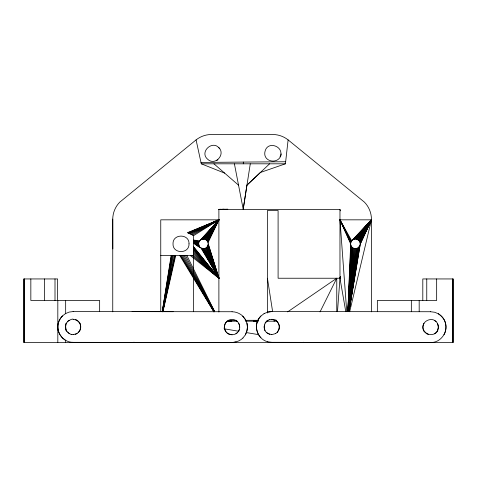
<?xml version="1.0" encoding="UTF-8"?>
<svg xmlns="http://www.w3.org/2000/svg" width="477" height="477" viewBox="0 0 477 477"><rect width="100%" height="100%" fill="white"/><g stroke="black" fill="none" stroke-linecap="round" stroke-linejoin="round"><path stroke-width="0.72" d="M200.251 247.438L193.632 243.079C196.935 245.905 205.498 252.643 208.067 245.041C209.021 241.726 205.915 238.774 202.695 238.78M347.852 311.517L350.708 243.02L351.704 240.819L371.44 219.831L339.97 219.831L346.725 311.559M360.081 245.041L348.997 311.66L360.081 245.041C361.441 240.724 355.538 237.027 352.264 240.229M350.911 245.434L347.882 311.523L351.245 246.174L350.279 243.234M347.989 311.511L351.704 246.847L351.245 246.174M348.067 311.588L352.264 247.438L351.704 246.847M337.489 311.553L339.97 278.234L339.97 209.433L218.889 209.433L218.889 312M348.156 311.553L352.92 247.921L352.264 247.438M112.751 311.833L112.751 219.104C112.793 212.802 115.356 206.624 119.781 202.135L196.077 139.892C200.376 136.476 205.754 134.562 211.245 134.49L272.939 134.49C278.431 134.562 283.815 136.476 288.114 139.892L364.41 202.135C368.834 206.624 371.392 212.802 371.44 219.104L371.44 311.833M198.515 244.665L198.897 242.233L199.69 240.819L218.889 219.831L160.755 219.831L160.755 311.564M348.252 311.6L353.648 248.29L352.92 247.921M348.365 311.535L354.429 248.529L353.648 248.29M348.472 311.553L355.234 248.63L357.601 248.118L359.813 245.81M234.404 163.808L243.204 209.23L246.907 185.177L260.4 172.471L285.425 163.808L288.114 139.892M348.568 311.642L356.045 248.595M348.669 311.618L356.844 248.422M73.172 342.307C63.632 342.641 55.451 332.451 58.337 322.929C59.029 320.52 60.531 318.028 62.326 316.042C59.5 318.898 57.705 323.072 57.812 326.912M65.438 326.942L66.47 323.096L67.758 321.486M79.778 330.799L80.816 326.96L79.85 323.09L80.619 324.944L80.613 328.927L78.556 332.391M224.607 329.112C222.974 328.587 227.112 318.588 224.673 325.111C223.349 326.566 226.527 333.924 224.673 329.088M239.43 329.13C237.331 334.288 240.253 328.051 239.698 327.139C239.633 325.034 238.78 322.983 237.546 321.677C233.754 318.153 228.095 318.892 225.353 323.281L226.575 321.689M242.9 338.02L245.411 334.812L246.859 331.127L247.48 327.127L246.937 323.144L245.333 319.459L242.894 316.269L245.333 319.459M245.345 334.836C247.432 331.3 247.796 326.954 246.961 323.144M260.943 316.042C252.303 323.865 257.061 339.397 267.806 341.776M256.954 322.929C255.589 328.182 257.025 333.936 260.889 337.788M266.333 332.356L265.051 330.788L264.025 326.942L265.146 323.078L267.967 320.264L266.309 321.504M264.312 328.927L264.377 324.926M279.224 328.927L277.149 332.397L278.371 330.805L279.492 326.936L278.443 323.09L275.652 320.276L273.798 319.501L269.755 319.518M423.999 323.281C417.673 336.315 440.998 339.415 438.047 325.147C435.262 314.271 418.49 320.866 423.987 330.966M437.308 330.984L438.405 327.121M443.998 334.812C446.663 330.173 446.615 324.205 444.039 319.435C442.489 317.098 440.802 315.267 438.393 313.8C440.426 315.225 442.567 317.139 443.95 319.459C450.014 329.667 441.75 342.939 430.6 342.51M348.77 311.582L357.601 248.118M358.293 247.694L348.848 311.624L358.901 247.158M243.204 209.23L250.282 163.808M162.258 311.672L171.165 255.517M348.961 311.66L359.414 246.52M162.299 311.672L171.452 255.517M162.371 311.672L171.941 255.517M162.466 311.672L172.626 255.517M162.597 311.672L173.503 255.517M162.746 311.672L174.54 255.517M162.806 311.779L175.113 255.517M162.89 311.779L175.715 255.517M349.665 311.761L371.44 219.831L352.92 239.746M345.789 311.714L339.97 278.234L340.417 276.839M339.97 278.234L340.435 276.839L339.97 278.234L278.097 278.234L278.097 210.5L267.43 210.5L267.43 313.013M280.053 156.617C284.817 147.101 268.432 140.31 265.218 150.654C261.593 162.126 279.313 165.418 281.347 153.94M66.47 323.096C63.912 323.728 67.937 336.374 65.76 328.909M258.492 319.22L256.888 322.953M360.218 244.242L371.44 219.831L353.648 239.382M360.236 243.836L371.44 219.831L354.429 239.144M208.067 242.626L218.889 219.831L187.503 232.675L193.632 235.614L218.889 219.831L207.799 241.857M360.218 243.425L371.44 219.831L355.234 239.037M320.031 311.91L336.768 278.234L287.613 311.898M360.081 242.626L371.44 219.831L356.045 239.072M359.813 241.857L371.44 219.831L356.844 239.245M207.4 241.147L218.889 219.831L187.849 232.836M359.414 241.147L371.44 219.831L357.601 239.549M206.893 240.509L218.889 219.831L188.427 233.116M358.901 240.509L371.44 219.831L358.293 239.973M206.279 239.973L218.889 219.831L189.214 233.492M205.587 239.549L218.889 219.831L190.18 233.957M204.83 239.245L218.889 219.831L191.277 234.481M79.844 330.782L77.024 333.59L73.094 334.639M225.341 330.966C228.382 336.094 236.008 335.915 238.756 330.96M258.433 319.244L260.877 316.06L264.127 313.598M266.369 321.486L265.146 323.078M436.079 332.576L437.343 330.96M200.251 240.229L201.634 239.382L218.889 219.831L192.452 235.048M200.906 239.746L218.889 219.831L204.037 239.072L201.872 238.977M246.931 185.183L269.594 163.808M62.266 316.06L65.516 313.598M69.266 320.288C64.502 323.668 72.099 317.95 73.196 319.238M235.876 333.793L237.439 332.576M242.96 337.996C240.003 340.834 236.246 342.319 232.019 342.51L236.061 341.967M275.575 333.614L277.209 332.374M436.145 332.552L434.553 333.775M275.939 319.888L274.096 321.152L273.87 319.697M219.653 148.842C213.392 138.974 198.748 151.865 207.739 159.324C215.014 166.175 225.764 154.608 218.925 147.59M216.63 160.463L217.965 159.843M65.45 313.622L69.201 312.071L73.208 311.547M77 333.59L75.169 334.359M264.067 313.622L267.812 312.071L271.759 311.57L430.731 311.731M269.821 319.501L267.901 320.288M275.64 333.59L271.705 334.639M201.634 239.382L203.22 239.037L218.889 219.831L202.415 239.144L200.245 239.412M350.565 342.265L347.441 342.51L348.8 342.182M227.815 209.164L218.889 209.433L220.356 209.164M347.435 342.51L348.782 342.295M73.118 311.576L232.12 311.731M73.112 319.262L77.041 320.276L75.187 319.501M58.242 330.913L57.789 326.912M66.464 330.788L69.338 333.584L67.68 332.38M69.248 333.608L71.192 334.353M71.103 334.377L73.178 334.615M62.243 337.811L65.421 340.256M73.082 342.331L232.084 342.486M271.723 319.262L273.738 319.524M277.161 321.522L279.17 324.968L279.164 328.945M265.051 330.788L264.371 328.909M267.949 333.584L266.273 332.386L269.803 334.353M267.716 341.8L271.783 342.307M267.812 312.071L271.818 311.547M253.973 321.152L253.645 321.182L257.997 321.17M218.889 209.433L224.089 209.17M200.978 162.418L285.657 161.745M196.077 139.892L201.276 163.808L285.425 163.808M160.755 255.517L193.632 255.517L218.889 278.234L208.222 243.836M132.093 311.636L173.145 311.678M228.227 320.311L236.294 320.311M245.208 320.311L258.486 320.311M226.891 321.182L237.272 321.182M245.572 321.182L258.188 321.182M266.202 321.182L276.582 321.182M242.96 316.245C239.937 313.419 236.24 311.803 232.025 311.749M275.652 320.276L277.244 321.498M235.954 320.455L237.516 321.677M227.41 321.17L231.768 321.182M436.061 321.701L434.541 320.455M437.379 323.275L438.083 325.147M239.436 325.147L238.738 323.275M228.155 333.787L232.066 334.8M428.692 334.532L426.802 333.787M62.278 337.788L59.863 334.604L58.307 330.889M430.695 342.486L271.699 342.331L430.636 342.51M193.775 342.444L194.395 342.444M228.072 321.176L230.236 321.182L229.646 321.152M133.626 342.265L136.75 342.51M193.632 240.08L199.69 240.819M354.429 248.529L355.234 248.63M430.636 311.749L434.708 312.262L438.417 313.8M271.795 334.615L267.865 333.608M224.136 328.79L238.798 331.282M246.126 332.529L258.588 334.651M303.3 342.259L304.767 342.51M193.632 240.462L199.231 241.493M193.632 240.885L198.897 242.233M193.632 241.344L198.694 243.02M201.276 163.808L224.655 173.121M193.632 241.797L198.623 243.836L199.69 246.847M193.632 242.221L198.694 244.647M193.632 242.59L198.897 245.434M193.632 242.876L199.231 246.174M426.861 333.763L424.023 330.949M228.244 333.763L226.593 332.564L225.412 330.949M190.335 255.517L218.889 278.234L208.205 244.242M192.058 255.517L218.889 278.234L208.067 245.041M213.934 163.808L238.53 185.177M193.632 254.044L218.889 278.234L207.799 245.81M193.632 252.542L218.889 278.234L207.4 246.52M193.632 251.087L218.889 278.234L206.893 247.158M193.632 249.745L218.889 278.234L206.279 247.694M193.632 249.143L218.889 278.234L205.587 248.118M193.632 248.6L218.889 278.234L204.83 248.422M193.632 247.706L218.889 278.234L204.037 248.595M193.632 247.098L218.889 278.234L203.22 248.63M193.632 246.8L218.889 278.234L202.415 248.529M213.917 311.88L179.769 255.517M200.906 247.921L218.889 278.234L201.634 248.29M213.994 311.833L180.562 255.517M214.066 311.737L181.564 255.517M214.203 311.708L182.745 255.517M350.637 243.836L339.97 219.831L351.704 240.819M184.056 255.517L214.334 311.63M350.708 243.02L339.97 219.831L351.245 241.493M185.452 255.517L214.453 311.511M186.877 255.517L214.626 311.481M339.97 219.831L350.911 242.233M339.97 209.433L340.405 210.834M267.43 278.234L272.629 311.696M198.521 243.037L198.623 243.836M438.119 325.129L438.339 327.139M239.508 325.129L239.728 327.139M112.751 219.104L112.81 248.911M453.043 278.944L453.043 342.51M452.476 278.944L452.476 342.51M436.658 278.944L436.658 300.474L377.349 300.474L377.349 311.535M426.76 278.944L426.76 300.474M422.807 300.474L422.807 278.944L453.15 278.944L453.15 342.51L23.85 342.51L23.85 278.944L57.622 278.944L57.622 300.474M419.182 300.474L419.182 311.535M411.335 300.474L411.335 311.535M336.768 278.234L336.768 311.553M243.318 162.079L243.318 163.808M193.632 235.614L193.632 311.594M99.651 311.535L99.651 300.474L30.838 300.474L30.838 278.944M65.665 300.474L65.665 313.747M65.665 324.074L65.665 329.971M65.665 340.298L65.665 342.51M57.818 300.474L57.818 342.51M55.004 278.944L55.004 300.474M44.546 278.944L44.546 300.474M24.524 278.944L24.524 342.51M23.957 278.944L23.957 342.51M189.023 243.836C189.47 254.128 172.573 254.14 173.02 243.836C172.573 233.527 189.476 233.533 189.023 243.836M76.976 320.294L79.79 323.114L78.61 321.498L76.976 320.294M203.22 239.037L201.843 238.911L203.22 239.037"/></g></svg>
